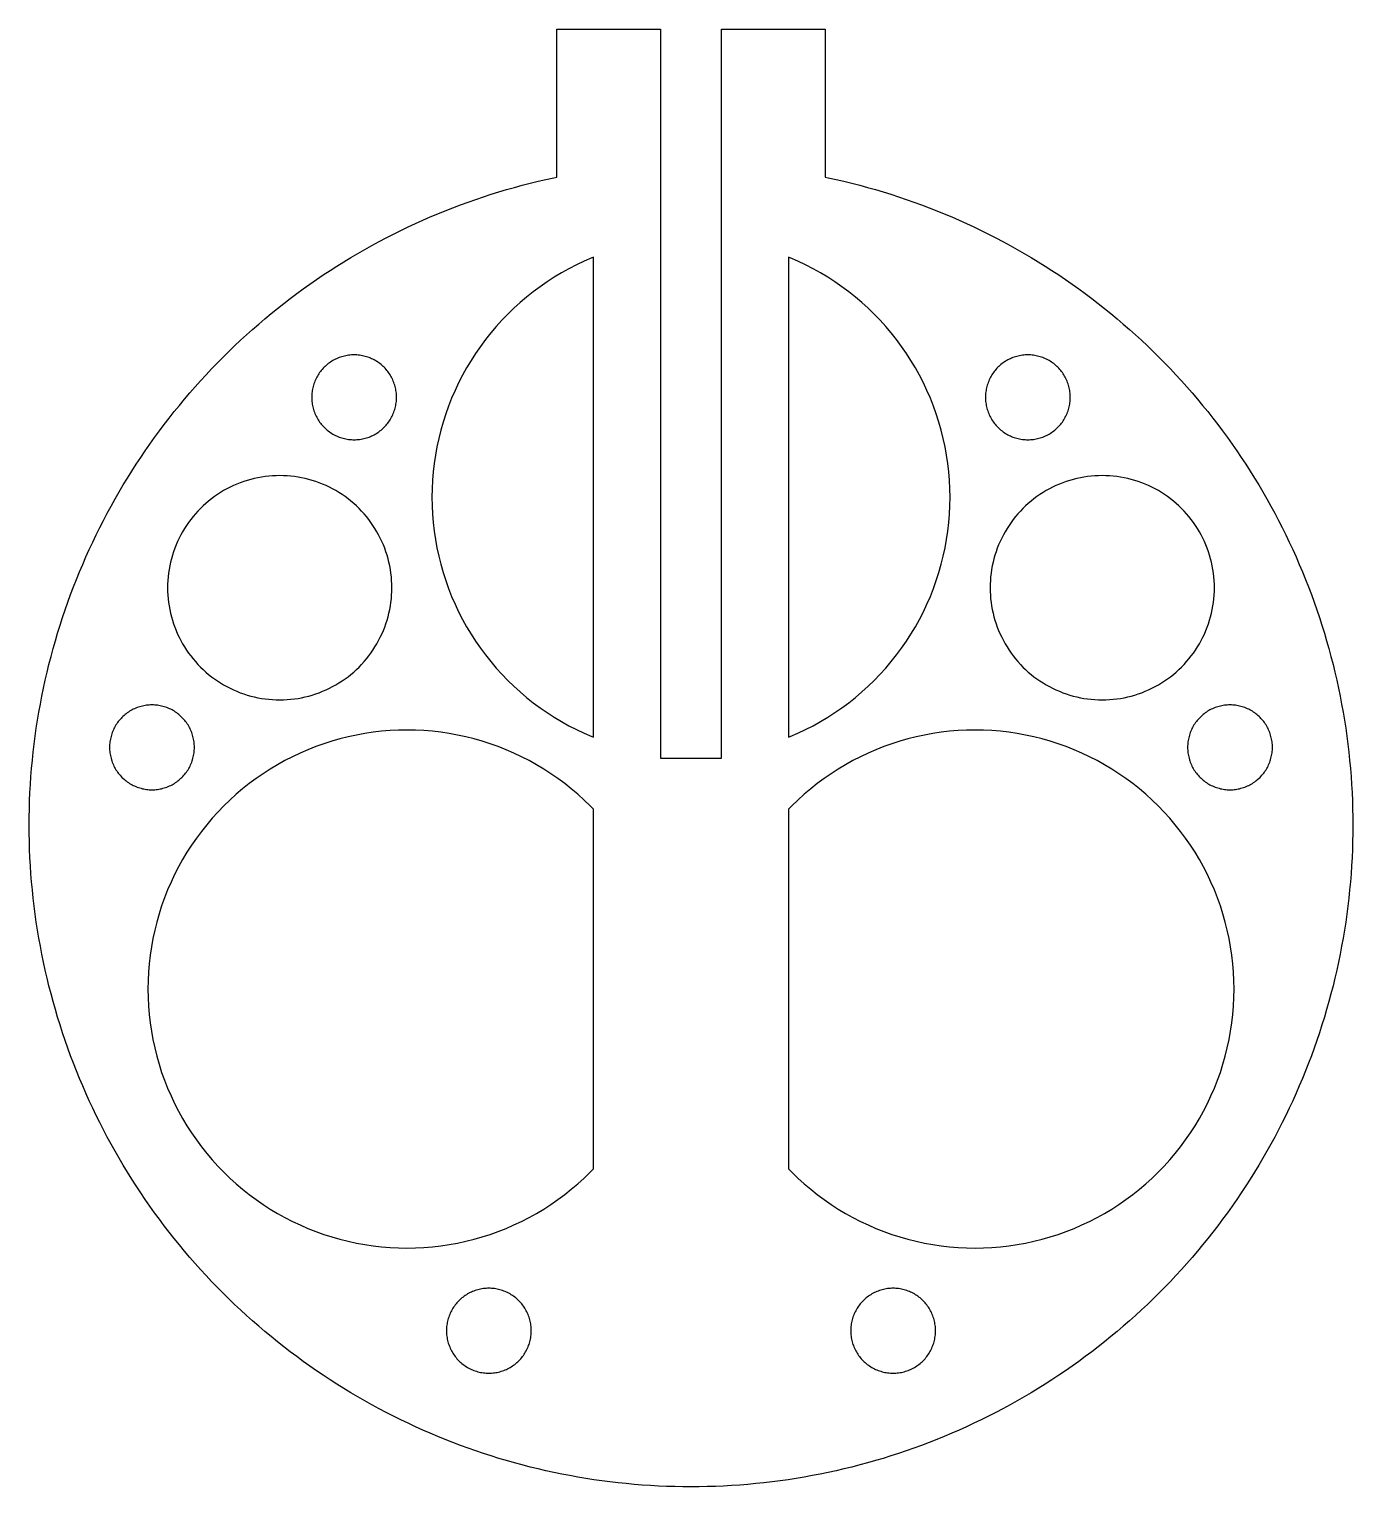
# Model space of a CAD drawing. Header units: millimetres. Extents: x -34 to 108, y -34 to 42.
# Drawn here: x -34.5 to 34.5, y -34.5 to 41.5 of the extents above; entities that cross this region are included whole.
import ezdxf

# ---------------------------------------------------------------- set-up
doc = ezdxf.new("R2010")
doc.units = ezdxf.units.MM
doc.layers.add('CUT', color=1, linetype='Continuous')

msp = doc.modelspace()

# ---------------------------------------------------------------- linework, layer by layer
at = {"layer": 'CUT'}
for points in [[(34.477, -1.27), (34.458, -1.693), (34.435, -2.116), (34.407, -2.538), (34.373, -2.96), (34.334, -3.382), (34.29, -3.803), (34.241, -4.223), (34.186, -4.643), (34.127, -5.062), (34.062, -5.481), (33.992, -5.898), (33.917, -6.315), (33.837, -6.731), (33.752, -7.145), (33.662, -7.559), (33.566, -7.972), (33.466, -8.383), (33.361, -8.793), (33.25, -9.202), (33.135, -9.609), (33.014, -10.015), (32.889, -10.419), (32.759, -10.822), (32.623, -11.223), (32.483, -11.623), (32.338, -12.02), (32.188, -12.416), (32.033, -12.81), (31.874, -13.203), (31.709, -13.593), (31.54, -13.981), (31.366, -14.367), (31.188, -14.751), (31.004, -15.132), (30.816, -15.512), (30.624, -15.889), (30.426, -16.263), (30.224, -16.635), (30.018, -17.005), (29.807, -17.372), (29.592, -17.737), (29.372, -18.098), (29.147, -18.457), (28.919, -18.814), (28.686, -19.167), (28.448, -19.518), (28.207, -19.865), (27.961, -20.21), (27.711, -20.552), (27.456, -20.89), (27.198, -21.225), (26.935, -21.558), (26.669, -21.887), (26.398, -22.212), (26.124, -22.534), (25.845, -22.853), (25.563, -23.169), (25.277, -23.481), (24.987, -23.789), (24.693, -24.094), (24.395, -24.395), (24.094, -24.693), (23.789, -24.987), (23.481, -25.277), (23.169, -25.563), (22.853, -25.845), (22.534, -26.124), (22.212, -26.398), (21.887, -26.669), (21.558, -26.935), (21.225, -27.198), (20.89, -27.456), (20.552, -27.711), (20.21, -27.961), (19.865, -28.207), (19.518, -28.448), (19.167, -28.686), (18.814, -28.919), (18.457, -29.147), (18.098, -29.372), (17.737, -29.592), (17.372, -29.807), (17.005, -30.018), (16.635, -30.224), (16.263, -30.426), (15.889, -30.624), (15.512, -30.816), (15.132, -31.004), (14.751, -31.188), (14.367, -31.366), (13.981, -31.54), (13.593, -31.709), (13.203, -31.874), (12.81, -32.033), (12.416, -32.188), (12.02, -32.338), (11.623, -32.483), (11.223, -32.623), (10.822, -32.759), (10.419, -32.889), (10.015, -33.014), (9.609, -33.135), (9.202, -33.25), (8.793, -33.361), (8.383, -33.466), (7.972, -33.566), (7.559, -33.662), (7.145, -33.752), (6.731, -33.837), (6.315, -33.917), (5.898, -33.992), (5.481, -34.062), (5.062, -34.127), (4.643, -34.186), (4.223, -34.241), (3.803, -34.29), (3.382, -34.334), (2.96, -34.373), (2.538, -34.407), (2.116, -34.435), (1.693, -34.458), (1.27, -34.477), (0.847, -34.49), (0.423, -34.497), (0, -34.5), (-0.423, -34.497), (-0.847, -34.49), (-1.27, -34.477), (-1.693, -34.458), (-2.116, -34.435), (-2.538, -34.407), (-2.96, -34.373), (-3.382, -34.334), (-3.803, -34.29), (-4.223, -34.241), (-4.643, -34.186), (-5.062, -34.127), (-5.481, -34.062), (-5.898, -33.992), (-6.315, -33.917), (-6.731, -33.837), (-7.145, -33.752), (-7.559, -33.662), (-7.972, -33.566), (-8.383, -33.466), (-8.793, -33.361), (-9.202, -33.25), (-9.609, -33.135), (-10.015, -33.014), (-10.419, -32.889), (-10.822, -32.759), (-11.223, -32.623), (-11.623, -32.483), (-12.02, -32.338), (-12.416, -32.188), (-12.81, -32.033), (-13.203, -31.874), (-13.593, -31.709), (-13.981, -31.54), (-14.367, -31.366), (-14.751, -31.188), (-15.132, -31.004), (-15.512, -30.816), (-15.889, -30.624), (-16.263, -30.426), (-16.635, -30.224), (-17.005, -30.018), (-17.372, -29.807), (-17.737, -29.592), (-18.098, -29.372), (-18.457, -29.147), (-18.814, -28.919), (-19.167, -28.686), (-19.518, -28.448), (-19.865, -28.207), (-20.21, -27.961), (-20.552, -27.711), (-20.89, -27.456), (-21.225, -27.198), (-21.558, -26.935), (-21.887, -26.669), (-22.212, -26.398), (-22.534, -26.124), (-22.853, -25.845), (-23.169, -25.563), (-23.481, -25.277), (-23.789, -24.987), (-24.094, -24.693), (-24.395, -24.395), (-24.693, -24.094), (-24.987, -23.789), (-25.277, -23.481), (-25.563, -23.169), (-25.845, -22.853), (-26.124, -22.534), (-26.398, -22.212), (-26.669, -21.887), (-26.935, -21.558), (-27.198, -21.225), (-27.456, -20.89), (-27.711, -20.552), (-27.961, -20.21), (-28.207, -19.865), (-28.448, -19.518), (-28.686, -19.167), (-28.919, -18.814), (-29.147, -18.457), (-29.372, -18.098), (-29.592, -17.737), (-29.807, -17.372), (-30.018, -17.005), (-30.224, -16.635), (-30.426, -16.263), (-30.624, -15.889), (-30.816, -15.512), (-31.004, -15.132), (-31.188, -14.751), (-31.366, -14.367), (-31.54, -13.981), (-31.709, -13.593), (-31.874, -13.203), (-32.033, -12.81), (-32.188, -12.416), (-32.338, -12.02), (-32.483, -11.623), (-32.623, -11.223), (-32.759, -10.822), (-32.889, -10.419), (-33.014, -10.015), (-33.135, -9.609), (-33.25, -9.202), (-33.361, -8.793), (-33.466, -8.383), (-33.566, -7.972), (-33.662, -7.559), (-33.752, -7.145), (-33.837, -6.731), (-33.917, -6.315), (-33.992, -5.898), (-34.062, -5.481), (-34.127, -5.062), (-34.186, -4.643), (-34.241, -4.223), (-34.29, -3.803), (-34.334, -3.382), (-34.373, -2.96), (-34.407, -2.538), (-34.435, -2.116), (-34.458, -1.693), (-34.477, -1.27), (-34.49, -0.847), (-34.497, -0.423), (-34.5, 0), (-34.497, 0.423), (-34.49, 0.847), (-34.477, 1.27), (-34.458, 1.693), (-34.435, 2.116), (-34.407, 2.538), (-34.373, 2.96), (-34.334, 3.382), (-34.29, 3.803), (-34.241, 4.223), (-34.186, 4.643), (-34.127, 5.062), (-34.062, 5.481), (-33.992, 5.898), (-33.917, 6.315), (-33.837, 6.731), (-33.752, 7.145), (-33.662, 7.559), (-33.566, 7.972), (-33.466, 8.383), (-33.361, 8.793), (-33.25, 9.202), (-33.135, 9.609), (-33.014, 10.015), (-32.889, 10.419), (-32.759, 10.822), (-32.623, 11.223), (-32.483, 11.623), (-32.338, 12.02), (-32.188, 12.416), (-32.033, 12.81), (-31.874, 13.203), (-31.709, 13.593), (-31.54, 13.981), (-31.366, 14.367), (-31.188, 14.751), (-31.004, 15.132), (-30.816, 15.512), (-30.624, 15.889), (-30.426, 16.263), (-30.224, 16.635), (-30.018, 17.005), (-29.807, 17.372), (-29.592, 17.737), (-29.372, 18.098), (-29.147, 18.457), (-28.919, 18.814), (-28.686, 19.167), (-28.448, 19.518), (-28.207, 19.865), (-27.961, 20.21), (-27.711, 20.552), (-27.456, 20.89), (-27.198, 21.225), (-26.935, 21.558), (-26.669, 21.887), (-26.398, 22.212), (-26.124, 22.534), (-25.845, 22.853), (-25.563, 23.169), (-25.277, 23.481), (-24.987, 23.789), (-24.693, 24.094), (-24.395, 24.395), (-24.094, 24.693), (-23.789, 24.987), (-23.481, 25.277), (-23.169, 25.563), (-22.853, 25.845), (-22.534, 26.124), (-22.212, 26.398), (-21.887, 26.669), (-21.558, 26.935), (-21.225, 27.198), (-20.89, 27.456), (-20.552, 27.711), (-20.21, 27.961), (-19.865, 28.207), (-19.518, 28.448), (-19.167, 28.686), (-18.814, 28.919), (-18.457, 29.147), (-18.098, 29.372), (-17.737, 29.592), (-17.372, 29.807), (-17.005, 30.018), (-16.635, 30.224), (-16.263, 30.426), (-15.889, 30.624), (-15.512, 30.816), (-15.132, 31.004), (-14.751, 31.188), (-14.367, 31.366), (-13.981, 31.54), (-13.593, 31.709), (-13.203, 31.874), (-12.81, 32.033), (-12.416, 32.188), (-12.02, 32.338), (-11.623, 32.483), (-11.223, 32.623), (-10.822, 32.759), (-10.419, 32.889), (-10.015, 33.014), (-9.609, 33.135), (-9.202, 33.25), (-8.793, 33.361), (-8.383, 33.466), (-7.972, 33.566), (-7.559, 33.662), (-7.145, 33.752), (-7, 33.782), (-7, 41.5), (-1.587, 41.5), (-1.587, 3.5), (1.587, 3.5), (1.587, 41.5), (7, 41.5), (7, 33.782), (7.145, 33.752), (7.559, 33.662), (7.972, 33.566), (8.383, 33.466), (8.793, 33.361), (9.202, 33.25), (9.609, 33.135), (10.015, 33.014), (10.419, 32.889), (10.822, 32.759), (11.223, 32.623), (11.623, 32.483), (12.02, 32.338), (12.416, 32.188), (12.81, 32.033), (13.203, 31.874), (13.593, 31.709), (13.981, 31.54), (14.367, 31.366), (14.751, 31.188), (15.132, 31.004), (15.512, 30.816), (15.889, 30.624), (16.263, 30.426), (16.635, 30.224), (17.005, 30.018), (17.372, 29.807), (17.737, 29.592), (18.098, 29.372), (18.457, 29.147), (18.814, 28.919), (19.167, 28.686), (19.518, 28.448), (19.865, 28.207), (20.21, 27.961), (20.552, 27.711), (20.89, 27.456), (21.225, 27.198), (21.558, 26.935), (21.887, 26.669), (22.212, 26.398), (22.534, 26.124), (22.853, 25.845), (23.169, 25.563), (23.481, 25.277), (23.789, 24.987), (24.094, 24.693), (24.395, 24.395), (24.693, 24.094), (24.987, 23.789), (25.277, 23.481), (25.563, 23.169), (25.845, 22.853), (26.124, 22.534), (26.398, 22.212), (26.669, 21.887), (26.935, 21.558), (27.198, 21.225), (27.456, 20.89), (27.711, 20.552), (27.961, 20.21), (28.207, 19.865), (28.448, 19.518), (28.686, 19.167), (28.919, 18.814), (29.147, 18.457), (29.372, 18.098), (29.592, 17.737), (29.807, 17.372), (30.018, 17.005), (30.224, 16.635), (30.426, 16.263), (30.624, 15.889), (30.816, 15.512), (31.004, 15.132), (31.188, 14.751), (31.366, 14.367), (31.54, 13.981), (31.709, 13.593), (31.874, 13.203), (32.033, 12.81), (32.188, 12.416), (32.338, 12.02), (32.483, 11.623), (32.623, 11.223), (32.759, 10.822), (32.889, 10.419), (33.014, 10.015), (33.135, 9.609), (33.25, 9.202), (33.361, 8.793), (33.466, 8.383), (33.566, 7.972), (33.662, 7.559), (33.752, 7.145), (33.837, 6.731), (33.917, 6.315), (33.992, 5.898), (34.062, 5.481), (34.127, 5.062), (34.186, 4.643), (34.241, 4.223), (34.29, 3.803), (34.334, 3.382), (34.373, 2.96), (34.407, 2.538), (34.435, 2.116), (34.458, 1.693), (34.477, 1.27), (34.49, 0.847), (34.497, 0.423), (34.5, 0), (34.497, -0.423), (34.49, -0.847), (34.477, -1.27)], [(-5.973, 4.983), (-5.573, 4.794), (-5.168, 4.618), (-5.088, 4.587), (-5.088, 29.604), (-5.168, 29.572), (-5.573, 29.396), (-5.973, 29.207), (-6.366, 29.005), (-6.752, 28.791), (-7.131, 28.563), (-7.503, 28.324), (-7.866, 28.072), (-8.221, 27.809), (-8.567, 27.534), (-8.904, 27.249), (-9.232, 26.952), (-9.549, 26.644), (-9.857, 26.327), (-10.153, 25.999), (-10.439, 25.662), (-10.714, 25.316), (-10.977, 24.961), (-11.229, 24.598), (-11.468, 24.227), (-11.695, 23.847), (-11.91, 23.461), (-12.112, 23.068), (-12.301, 22.669), (-12.477, 22.263), (-12.639, 21.852), (-12.788, 21.436), (-12.923, 21.015), (-13.045, 20.59), (-13.152, 20.162), (-13.245, 19.73), (-13.324, 19.295), (-13.389, 18.858), (-13.44, 18.419), (-13.476, 17.978), (-13.497, 17.537), (-13.505, 17.095), (-13.497, 16.653), (-13.476, 16.212), (-13.44, 15.771), (-13.389, 15.332), (-13.324, 14.895), (-13.245, 14.461), (-13.152, 14.029), (-13.045, 13.6), (-12.923, 13.175), (-12.788, 12.754), (-12.639, 12.338), (-12.477, 11.927), (-12.301, 11.522), (-12.112, 11.122), (-11.91, 10.729), (-11.695, 10.343), (-11.468, 9.964), (-11.229, 9.592), (-10.977, 9.229), (-10.714, 8.874), (-10.439, 8.528), (-10.153, 8.191), (-9.857, 7.863), (-9.549, 7.546), (-9.232, 7.239), (-8.904, 6.942), (-8.567, 6.656), (-8.221, 6.381), (-7.866, 6.118), (-7.503, 5.866), (-7.131, 5.627), (-6.752, 5.4), (-6.366, 5.185), (-5.973, 4.983)], [(13.389, 15.332), (13.44, 15.771), (13.476, 16.212), (13.497, 16.653), (13.505, 17.095), (13.497, 17.537), (13.476, 17.978), (13.44, 18.419), (13.389, 18.858), (13.324, 19.295), (13.245, 19.73), (13.152, 20.162), (13.045, 20.59), (12.923, 21.015), (12.788, 21.436), (12.639, 21.852), (12.477, 22.263), (12.301, 22.669), (12.112, 23.068), (11.91, 23.461), (11.695, 23.847), (11.468, 24.227), (11.229, 24.598), (10.977, 24.961), (10.714, 25.316), (10.439, 25.662), (10.153, 25.999), (9.857, 26.327), (9.549, 26.644), (9.232, 26.952), (8.904, 27.249), (8.567, 27.534), (8.221, 27.809), (7.866, 28.072), (7.503, 28.324), (7.131, 28.563), (6.752, 28.791), (6.366, 29.005), (5.973, 29.207), (5.573, 29.396), (5.168, 29.572), (5.088, 29.604), (5.088, 4.587), (5.168, 4.618), (5.573, 4.794), (5.973, 4.983), (6.366, 5.185), (6.752, 5.4), (7.131, 5.627), (7.503, 5.866), (7.866, 6.118), (8.221, 6.381), (8.567, 6.656), (8.904, 6.942), (9.232, 7.239), (9.549, 7.546), (9.857, 7.863), (10.153, 8.191), (10.439, 8.528), (10.714, 8.874), (10.977, 9.229), (11.229, 9.592), (11.468, 9.964), (11.695, 10.343), (11.91, 10.729), (12.112, 11.122), (12.301, 11.522), (12.477, 11.927), (12.639, 12.338), (12.788, 12.754), (12.923, 13.175), (13.045, 13.6), (13.152, 14.029), (13.245, 14.461), (13.324, 14.895), (13.389, 15.332)], [(-15.367, 22.016), (-15.359, 22.088), (-15.353, 22.16), (-15.35, 22.232), (-15.349, 22.305), (-15.35, 22.377), (-15.353, 22.449), (-15.359, 22.522), (-15.367, 22.593), (-15.378, 22.665), (-15.391, 22.736), (-15.406, 22.807), (-15.424, 22.877), (-15.444, 22.947), (-15.466, 23.016), (-15.49, 23.084), (-15.517, 23.151), (-15.546, 23.218), (-15.577, 23.283), (-15.61, 23.347), (-15.645, 23.411), (-15.682, 23.473), (-15.721, 23.534), (-15.763, 23.593), (-15.806, 23.651), (-15.851, 23.708), (-15.897, 23.763), (-15.946, 23.817), (-15.996, 23.869), (-16.048, 23.919), (-16.102, 23.968), (-16.157, 24.015), (-16.214, 24.06), (-16.272, 24.103), (-16.332, 24.144), (-16.392, 24.183), (-16.455, 24.22), (-16.518, 24.256), (-16.582, 24.289), (-16.648, 24.32), (-16.714, 24.348), (-16.781, 24.375), (-16.849, 24.399), (-16.918, 24.421), (-16.988, 24.441), (-17.058, 24.459), (-17.129, 24.474), (-17.2, 24.487), (-17.272, 24.498), (-17.344, 24.506), (-17.416, 24.512), (-17.488, 24.516), (-17.56, 24.517), (-17.633, 24.516), (-17.705, 24.512), (-17.777, 24.506), (-17.849, 24.498), (-17.921, 24.487), (-17.992, 24.474), (-18.063, 24.459), (-18.133, 24.441), (-18.203, 24.421), (-18.271, 24.399), (-18.34, 24.375), (-18.407, 24.348), (-18.473, 24.32), (-18.539, 24.289), (-18.603, 24.256), (-18.666, 24.22), (-18.729, 24.183), (-18.789, 24.144), (-18.849, 24.103), (-18.907, 24.06), (-18.964, 24.015), (-19.019, 23.968), (-19.073, 23.919), (-19.125, 23.869), (-19.175, 23.817), (-19.223, 23.763), (-19.27, 23.708), (-19.315, 23.651), (-19.358, 23.593), (-19.4, 23.534), (-19.439, 23.473), (-19.476, 23.411), (-19.511, 23.347), (-19.544, 23.283), (-19.575, 23.218), (-19.604, 23.151), (-19.631, 23.084), (-19.655, 23.016), (-19.677, 22.947), (-19.697, 22.877), (-19.715, 22.807), (-19.73, 22.736), (-19.743, 22.665), (-19.753, 22.593), (-19.762, 22.522), (-19.768, 22.449), (-19.771, 22.377), (-19.772, 22.305), (-19.771, 22.232), (-19.768, 22.16), (-19.762, 22.088), (-19.753, 22.016), (-19.743, 21.944), (-19.73, 21.873), (-19.715, 21.803), (-19.697, 21.732), (-19.677, 21.663), (-19.655, 21.594), (-19.631, 21.526), (-19.604, 21.458), (-19.575, 21.392), (-19.544, 21.326), (-19.511, 21.262), (-19.476, 21.199), (-19.439, 21.137), (-19.4, 21.076), (-19.358, 21.016), (-19.315, 20.958), (-19.27, 20.902), (-19.223, 20.846), (-19.175, 20.793), (-19.125, 20.741), (-19.073, 20.69), (-19.019, 20.642), (-18.964, 20.595), (-18.907, 20.55), (-18.849, 20.507), (-18.789, 20.466), (-18.729, 20.426), (-18.666, 20.389), (-18.603, 20.354), (-18.539, 20.321), (-18.473, 20.29), (-18.407, 20.261), (-18.34, 20.235), (-18.271, 20.21), (-18.203, 20.188), (-18.133, 20.168), (-18.063, 20.151), (-17.992, 20.135), (-17.921, 20.122), (-17.849, 20.112), (-17.777, 20.104), (-17.705, 20.098), (-17.633, 20.094), (-17.56, 20.093), (-17.488, 20.094), (-17.416, 20.098), (-17.344, 20.104), (-17.272, 20.112), (-17.2, 20.122), (-17.129, 20.135), (-17.058, 20.151), (-16.988, 20.168), (-16.918, 20.188), (-16.849, 20.21), (-16.781, 20.235), (-16.714, 20.261), (-16.648, 20.29), (-16.582, 20.321), (-16.518, 20.354), (-16.455, 20.389), (-16.392, 20.426), (-16.332, 20.466), (-16.272, 20.507), (-16.214, 20.55), (-16.157, 20.595), (-16.102, 20.642), (-16.048, 20.69), (-15.996, 20.741), (-15.946, 20.793), (-15.897, 20.846), (-15.851, 20.902), (-15.806, 20.958), (-15.763, 21.016), (-15.721, 21.076), (-15.682, 21.137), (-15.645, 21.199), (-15.61, 21.262), (-15.577, 21.326), (-15.546, 21.392), (-15.517, 21.458), (-15.49, 21.526), (-15.466, 21.594), (-15.444, 21.663), (-15.424, 21.732), (-15.406, 21.803), (-15.391, 21.873), (-15.378, 21.944), (-15.367, 22.016)], [(19.753, 22.016), (19.762, 22.088), (19.768, 22.16), (19.771, 22.232), (19.772, 22.305), (19.771, 22.377), (19.768, 22.449), (19.762, 22.522), (19.753, 22.593), (19.743, 22.665), (19.73, 22.736), (19.715, 22.807), (19.697, 22.877), (19.677, 22.947), (19.655, 23.016), (19.631, 23.084), (19.604, 23.151), (19.575, 23.218), (19.544, 23.283), (19.511, 23.347), (19.476, 23.411), (19.439, 23.473), (19.4, 23.534), (19.358, 23.593), (19.315, 23.651), (19.27, 23.708), (19.223, 23.763), (19.175, 23.817), (19.125, 23.869), (19.073, 23.919), (19.019, 23.968), (18.964, 24.015), (18.907, 24.06), (18.849, 24.103), (18.789, 24.144), (18.729, 24.183), (18.666, 24.22), (18.603, 24.256), (18.539, 24.289), (18.473, 24.32), (18.407, 24.348), (18.34, 24.375), (18.271, 24.399), (18.203, 24.421), (18.133, 24.441), (18.063, 24.459), (17.992, 24.474), (17.921, 24.487), (17.849, 24.498), (17.777, 24.506), (17.705, 24.512), (17.633, 24.516), (17.56, 24.517), (17.488, 24.516), (17.416, 24.512), (17.344, 24.506), (17.272, 24.498), (17.2, 24.487), (17.129, 24.474), (17.058, 24.459), (16.988, 24.441), (16.918, 24.421), (16.849, 24.399), (16.781, 24.375), (16.714, 24.348), (16.648, 24.32), (16.582, 24.289), (16.518, 24.256), (16.455, 24.22), (16.392, 24.183), (16.332, 24.144), (16.272, 24.103), (16.214, 24.06), (16.157, 24.015), (16.102, 23.968), (16.048, 23.919), (15.996, 23.869), (15.946, 23.817), (15.897, 23.763), (15.851, 23.708), (15.806, 23.651), (15.763, 23.593), (15.721, 23.534), (15.682, 23.473), (15.645, 23.411), (15.61, 23.347), (15.577, 23.283), (15.546, 23.218), (15.517, 23.151), (15.49, 23.084), (15.466, 23.016), (15.444, 22.947), (15.424, 22.877), (15.406, 22.807), (15.391, 22.736), (15.378, 22.665), (15.367, 22.593), (15.359, 22.522), (15.353, 22.449), (15.35, 22.377), (15.349, 22.305), (15.35, 22.232), (15.353, 22.16), (15.359, 22.088), (15.367, 22.016), (15.378, 21.944), (15.391, 21.873), (15.406, 21.803), (15.424, 21.732), (15.444, 21.663), (15.466, 21.594), (15.49, 21.526), (15.517, 21.458), (15.546, 21.392), (15.577, 21.326), (15.61, 21.262), (15.645, 21.199), (15.682, 21.137), (15.721, 21.076), (15.763, 21.016), (15.806, 20.958), (15.851, 20.902), (15.897, 20.846), (15.946, 20.793), (15.996, 20.741), (16.048, 20.69), (16.102, 20.642), (16.157, 20.595), (16.214, 20.55), (16.272, 20.507), (16.332, 20.466), (16.392, 20.426), (16.455, 20.389), (16.518, 20.354), (16.582, 20.321), (16.648, 20.29), (16.714, 20.261), (16.781, 20.235), (16.849, 20.21), (16.918, 20.188), (16.988, 20.168), (17.058, 20.151), (17.129, 20.135), (17.2, 20.122), (17.272, 20.112), (17.344, 20.104), (17.416, 20.098), (17.488, 20.094), (17.56, 20.093), (17.633, 20.094), (17.705, 20.098), (17.777, 20.104), (17.849, 20.112), (17.921, 20.122), (17.992, 20.135), (18.063, 20.151), (18.133, 20.168), (18.203, 20.188), (18.271, 20.21), (18.34, 20.235), (18.407, 20.261), (18.473, 20.29), (18.539, 20.321), (18.603, 20.354), (18.666, 20.389), (18.729, 20.426), (18.789, 20.466), (18.849, 20.507), (18.907, 20.55), (18.964, 20.595), (19.019, 20.642), (19.073, 20.69), (19.125, 20.741), (19.175, 20.793), (19.223, 20.846), (19.27, 20.902), (19.315, 20.958), (19.358, 21.016), (19.4, 21.076), (19.439, 21.137), (19.476, 21.199), (19.511, 21.262), (19.544, 21.326), (19.575, 21.392), (19.604, 21.458), (19.631, 21.526), (19.655, 21.594), (19.677, 21.663), (19.697, 21.732), (19.715, 21.803), (19.73, 21.873), (19.743, 21.944), (19.753, 22.016)], [(-15.62, 11.804), (-15.604, 11.995), (-15.595, 12.186), (-15.592, 12.377), (-15.595, 12.568), (-15.604, 12.759), (-15.62, 12.95), (-15.642, 13.14), (-15.67, 13.329), (-15.704, 13.517), (-15.745, 13.704), (-15.791, 13.89), (-15.844, 14.074), (-15.902, 14.256), (-15.967, 14.436), (-16.037, 14.614), (-16.113, 14.79), (-16.195, 14.963), (-16.282, 15.133), (-16.375, 15.3), (-16.473, 15.464), (-16.577, 15.625), (-16.686, 15.782), (-16.8, 15.936), (-16.919, 16.086), (-17.043, 16.231), (-17.171, 16.373), (-17.304, 16.511), (-17.442, 16.644), (-17.583, 16.772), (-17.729, 16.896), (-17.879, 17.015), (-18.033, 17.129), (-18.19, 17.238), (-18.351, 17.341), (-18.515, 17.44), (-18.682, 17.533), (-18.852, 17.62), (-19.025, 17.702), (-19.201, 17.778), (-19.379, 17.848), (-19.559, 17.913), (-19.741, 17.971), (-19.925, 18.024), (-20.11, 18.07), (-20.297, 18.11), (-20.485, 18.145), (-20.675, 18.173), (-20.865, 18.195), (-21.055, 18.21), (-21.246, 18.22), (-21.438, 18.223), (-21.629, 18.22), (-21.82, 18.21), (-22.011, 18.195), (-22.201, 18.173), (-22.39, 18.145), (-22.578, 18.11), (-22.765, 18.07), (-22.951, 18.024), (-23.135, 17.971), (-23.317, 17.913), (-23.497, 17.848), (-23.675, 17.778), (-23.85, 17.702), (-24.023, 17.62), (-24.193, 17.533), (-24.361, 17.44), (-24.525, 17.341), (-24.685, 17.238), (-24.843, 17.129), (-24.996, 17.015), (-25.146, 16.896), (-25.292, 16.772), (-25.434, 16.644), (-25.571, 16.511), (-25.704, 16.373), (-25.833, 16.231), (-25.956, 16.086), (-26.075, 15.936), (-26.189, 15.782), (-26.298, 15.625), (-26.402, 15.464), (-26.5, 15.3), (-26.593, 15.133), (-26.681, 14.963), (-26.762, 14.79), (-26.838, 14.614), (-26.909, 14.436), (-26.973, 14.256), (-27.032, 14.074), (-27.084, 13.89), (-27.131, 13.704), (-27.171, 13.517), (-27.205, 13.329), (-27.233, 13.14), (-27.255, 12.95), (-27.271, 12.759), (-27.28, 12.568), (-27.283, 12.377), (-27.28, 12.186), (-27.271, 11.995), (-27.255, 11.804), (-27.233, 11.614), (-27.205, 11.425), (-27.171, 11.237), (-27.131, 11.05), (-27.084, 10.864), (-27.032, 10.68), (-26.973, 10.498), (-26.909, 10.318), (-26.838, 10.14), (-26.762, 9.964), (-26.681, 9.792), (-26.593, 9.621), (-26.5, 9.454), (-26.402, 9.29), (-26.298, 9.129), (-26.189, 8.972), (-26.075, 8.818), (-25.956, 8.669), (-25.833, 8.523), (-25.704, 8.381), (-25.571, 8.244), (-25.434, 8.11), (-25.292, 7.982), (-25.146, 7.858), (-24.996, 7.739), (-24.843, 7.625), (-24.685, 7.517), (-24.525, 7.413), (-24.361, 7.315), (-24.193, 7.222), (-24.023, 7.134), (-23.85, 7.052), (-23.675, 6.976), (-23.497, 6.906), (-23.317, 6.842), (-23.135, 6.783), (-22.951, 6.731), (-22.765, 6.684), (-22.578, 6.644), (-22.39, 6.609), (-22.201, 6.581), (-22.011, 6.559), (-21.82, 6.544), (-21.629, 6.534), (-21.438, 6.531), (-21.246, 6.534), (-21.055, 6.544), (-20.865, 6.559), (-20.675, 6.581), (-20.485, 6.609), (-20.297, 6.644), (-20.11, 6.684), (-19.925, 6.731), (-19.741, 6.783), (-19.559, 6.842), (-19.379, 6.906), (-19.201, 6.976), (-19.025, 7.052), (-18.852, 7.134), (-18.682, 7.222), (-18.515, 7.315), (-18.351, 7.413), (-18.19, 7.517), (-18.033, 7.625), (-17.879, 7.739), (-17.729, 7.858), (-17.583, 7.982), (-17.442, 8.11), (-17.304, 8.244), (-17.171, 8.381), (-17.043, 8.523), (-16.919, 8.669), (-16.8, 8.818), (-16.686, 8.972), (-16.577, 9.129), (-16.473, 9.29), (-16.375, 9.454), (-16.282, 9.621), (-16.195, 9.792), (-16.113, 9.964), (-16.037, 10.14), (-15.967, 10.318), (-15.902, 10.498), (-15.844, 10.68), (-15.791, 10.864), (-15.745, 11.05), (-15.704, 11.237), (-15.67, 11.425), (-15.642, 11.614), (-15.62, 11.804)], [(27.255, 11.804), (27.271, 11.995), (27.28, 12.186), (27.283, 12.377), (27.28, 12.568), (27.271, 12.759), (27.255, 12.95), (27.233, 13.14), (27.205, 13.329), (27.171, 13.517), (27.131, 13.704), (27.084, 13.89), (27.032, 14.074), (26.973, 14.256), (26.909, 14.436), (26.838, 14.614), (26.762, 14.79), (26.681, 14.963), (26.593, 15.133), (26.5, 15.3), (26.402, 15.464), (26.298, 15.625), (26.189, 15.782), (26.075, 15.936), (25.956, 16.086), (25.833, 16.231), (25.704, 16.373), (25.571, 16.511), (25.434, 16.644), (25.292, 16.772), (25.146, 16.896), (24.996, 17.015), (24.843, 17.129), (24.685, 17.238), (24.525, 17.341), (24.361, 17.44), (24.193, 17.533), (24.023, 17.62), (23.85, 17.702), (23.675, 17.778), (23.497, 17.848), (23.317, 17.913), (23.135, 17.971), (22.951, 18.024), (22.765, 18.07), (22.578, 18.11), (22.39, 18.145), (22.201, 18.173), (22.011, 18.195), (21.82, 18.21), (21.629, 18.22), (21.438, 18.223), (21.246, 18.22), (21.055, 18.21), (20.865, 18.195), (20.675, 18.173), (20.485, 18.145), (20.297, 18.11), (20.11, 18.07), (19.925, 18.024), (19.741, 17.971), (19.559, 17.913), (19.379, 17.848), (19.201, 17.778), (19.025, 17.702), (18.852, 17.62), (18.682, 17.533), (18.515, 17.44), (18.351, 17.341), (18.19, 17.238), (18.033, 17.129), (17.879, 17.015), (17.729, 16.896), (17.583, 16.772), (17.442, 16.644), (17.304, 16.511), (17.171, 16.373), (17.043, 16.231), (16.919, 16.086), (16.8, 15.936), (16.686, 15.782), (16.577, 15.625), (16.473, 15.464), (16.375, 15.3), (16.282, 15.133), (16.195, 14.963), (16.113, 14.79), (16.037, 14.614), (15.967, 14.436), (15.902, 14.256), (15.844, 14.074), (15.791, 13.89), (15.745, 13.704), (15.704, 13.517), (15.67, 13.329), (15.642, 13.14), (15.62, 12.95), (15.604, 12.759), (15.595, 12.568), (15.592, 12.377), (15.595, 12.186), (15.604, 11.995), (15.62, 11.804), (15.642, 11.614), (15.67, 11.425), (15.704, 11.237), (15.745, 11.05), (15.791, 10.864), (15.844, 10.68), (15.902, 10.498), (15.967, 10.318), (16.037, 10.14), (16.113, 9.964), (16.195, 9.792), (16.282, 9.621), (16.375, 9.454), (16.473, 9.29), (16.577, 9.129), (16.686, 8.972), (16.8, 8.818), (16.919, 8.669), (17.043, 8.523), (17.171, 8.381), (17.304, 8.244), (17.442, 8.11), (17.583, 7.982), (17.729, 7.858), (17.879, 7.739), (18.033, 7.625), (18.19, 7.517), (18.351, 7.413), (18.515, 7.315), (18.682, 7.222), (18.852, 7.134), (19.025, 7.052), (19.201, 6.976), (19.379, 6.906), (19.559, 6.842), (19.741, 6.783), (19.925, 6.731), (20.11, 6.684), (20.297, 6.644), (20.485, 6.609), (20.675, 6.581), (20.865, 6.559), (21.055, 6.544), (21.246, 6.534), (21.438, 6.531), (21.629, 6.534), (21.82, 6.544), (22.011, 6.559), (22.201, 6.581), (22.39, 6.609), (22.578, 6.644), (22.765, 6.684), (22.951, 6.731), (23.135, 6.783), (23.317, 6.842), (23.497, 6.906), (23.675, 6.976), (23.85, 7.052), (24.023, 7.134), (24.193, 7.222), (24.361, 7.315), (24.525, 7.413), (24.685, 7.517), (24.843, 7.625), (24.996, 7.739), (25.146, 7.858), (25.292, 7.982), (25.434, 8.11), (25.571, 8.244), (25.704, 8.381), (25.833, 8.523), (25.956, 8.669), (26.075, 8.818), (26.189, 8.972), (26.298, 9.129), (26.402, 9.29), (26.5, 9.454), (26.593, 9.621), (26.681, 9.792), (26.762, 9.964), (26.838, 10.14), (26.909, 10.318), (26.973, 10.498), (27.032, 10.68), (27.084, 10.864), (27.131, 11.05), (27.171, 11.237), (27.205, 11.425), (27.233, 11.614), (27.255, 11.804)], [(-25.904, 3.767), (-25.895, 3.839), (-25.89, 3.911), (-25.886, 3.983), (-25.885, 4.055), (-25.886, 4.128), (-25.89, 4.2), (-25.895, 4.272), (-25.904, 4.344), (-25.914, 4.416), (-25.927, 4.487), (-25.943, 4.558), (-25.96, 4.628), (-25.98, 4.698), (-26.002, 4.766), (-26.027, 4.835), (-26.053, 4.902), (-26.082, 4.968), (-26.113, 5.034), (-26.146, 5.098), (-26.181, 5.161), (-26.218, 5.223), (-26.258, 5.284), (-26.299, 5.344), (-26.342, 5.402), (-26.387, 5.459), (-26.434, 5.514), (-26.482, 5.567), (-26.533, 5.619), (-26.585, 5.67), (-26.638, 5.718), (-26.694, 5.765), (-26.75, 5.81), (-26.808, 5.853), (-26.868, 5.895), (-26.929, 5.934), (-26.991, 5.971), (-27.054, 6.006), (-27.118, 6.039), (-27.184, 6.07), (-27.25, 6.099), (-27.318, 6.126), (-27.386, 6.15), (-27.455, 6.172), (-27.524, 6.192), (-27.594, 6.21), (-27.665, 6.225), (-27.736, 6.238), (-27.808, 6.248), (-27.88, 6.257), (-27.952, 6.263), (-28.024, 6.266), (-28.097, 6.267), (-28.169, 6.266), (-28.241, 6.263), (-28.314, 6.257), (-28.385, 6.248), (-28.457, 6.238), (-28.528, 6.225), (-28.599, 6.21), (-28.669, 6.192), (-28.739, 6.172), (-28.808, 6.15), (-28.876, 6.126), (-28.943, 6.099), (-29.01, 6.07), (-29.075, 6.039), (-29.139, 6.006), (-29.203, 5.971), (-29.265, 5.934), (-29.326, 5.895), (-29.385, 5.853), (-29.443, 5.81), (-29.5, 5.765), (-29.555, 5.718), (-29.609, 5.67), (-29.661, 5.619), (-29.711, 5.567), (-29.76, 5.514), (-29.807, 5.459), (-29.852, 5.402), (-29.895, 5.344), (-29.936, 5.284), (-29.975, 5.223), (-30.012, 5.161), (-30.047, 5.098), (-30.081, 5.034), (-30.111, 4.968), (-30.14, 4.902), (-30.167, 4.835), (-30.191, 4.766), (-30.213, 4.698), (-30.233, 4.628), (-30.251, 4.558), (-30.266, 4.487), (-30.279, 4.416), (-30.29, 4.344), (-30.298, 4.272), (-30.304, 4.2), (-30.307, 4.128), (-30.309, 4.055), (-30.307, 3.983), (-30.304, 3.911), (-30.298, 3.839), (-30.29, 3.767), (-30.279, 3.695), (-30.266, 3.624), (-30.251, 3.553), (-30.233, 3.483), (-30.213, 3.413), (-30.191, 3.344), (-30.167, 3.276), (-30.14, 3.209), (-30.111, 3.143), (-30.081, 3.077), (-30.047, 3.013), (-30.012, 2.949), (-29.975, 2.887), (-29.936, 2.827), (-29.895, 2.767), (-29.852, 2.709), (-29.807, 2.652), (-29.76, 2.597), (-29.711, 2.543), (-29.661, 2.491), (-29.609, 2.441), (-29.555, 2.392), (-29.5, 2.346), (-29.443, 2.301), (-29.385, 2.257), (-29.326, 2.216), (-29.265, 2.177), (-29.203, 2.14), (-29.139, 2.105), (-29.075, 2.072), (-29.01, 2.041), (-28.943, 2.012), (-28.876, 1.985), (-28.808, 1.961), (-28.739, 1.939), (-28.669, 1.919), (-28.599, 1.901), (-28.528, 1.886), (-28.457, 1.873), (-28.385, 1.862), (-28.314, 1.854), (-28.241, 1.848), (-28.169, 1.845), (-28.097, 1.843), (-28.024, 1.845), (-27.952, 1.848), (-27.88, 1.854), (-27.808, 1.862), (-27.736, 1.873), (-27.665, 1.886), (-27.594, 1.901), (-27.524, 1.919), (-27.455, 1.939), (-27.386, 1.961), (-27.318, 1.985), (-27.25, 2.012), (-27.184, 2.041), (-27.118, 2.072), (-27.054, 2.105), (-26.991, 2.14), (-26.929, 2.177), (-26.868, 2.216), (-26.808, 2.257), (-26.75, 2.301), (-26.694, 2.346), (-26.638, 2.392), (-26.585, 2.441), (-26.533, 2.491), (-26.482, 2.543), (-26.434, 2.597), (-26.387, 2.652), (-26.342, 2.709), (-26.299, 2.767), (-26.258, 2.827), (-26.218, 2.887), (-26.181, 2.949), (-26.146, 3.013), (-26.113, 3.077), (-26.082, 3.143), (-26.053, 3.209), (-26.027, 3.276), (-26.002, 3.344), (-25.98, 3.413), (-25.96, 3.483), (-25.943, 3.553), (-25.927, 3.624), (-25.914, 3.695), (-25.904, 3.767)], [(30.29, 3.767), (30.298, 3.839), (30.304, 3.911), (30.307, 3.983), (30.309, 4.055), (30.307, 4.128), (30.304, 4.2), (30.298, 4.272), (30.29, 4.344), (30.279, 4.416), (30.266, 4.487), (30.251, 4.558), (30.233, 4.628), (30.213, 4.698), (30.191, 4.766), (30.167, 4.835), (30.14, 4.902), (30.111, 4.968), (30.081, 5.034), (30.047, 5.098), (30.012, 5.161), (29.975, 5.223), (29.936, 5.284), (29.895, 5.344), (29.852, 5.402), (29.807, 5.459), (29.76, 5.514), (29.711, 5.567), (29.661, 5.619), (29.609, 5.67), (29.555, 5.718), (29.5, 5.765), (29.443, 5.81), (29.385, 5.853), (29.326, 5.895), (29.265, 5.934), (29.203, 5.971), (29.139, 6.006), (29.075, 6.039), (29.01, 6.07), (28.943, 6.099), (28.876, 6.126), (28.808, 6.15), (28.739, 6.172), (28.669, 6.192), (28.599, 6.21), (28.528, 6.225), (28.457, 6.238), (28.385, 6.248), (28.314, 6.257), (28.241, 6.263), (28.169, 6.266), (28.097, 6.267), (28.024, 6.266), (27.952, 6.263), (27.88, 6.257), (27.808, 6.248), (27.736, 6.238), (27.665, 6.225), (27.594, 6.21), (27.524, 6.192), (27.455, 6.172), (27.386, 6.15), (27.318, 6.126), (27.25, 6.099), (27.184, 6.07), (27.118, 6.039), (27.054, 6.006), (26.991, 5.971), (26.929, 5.934), (26.868, 5.895), (26.808, 5.853), (26.75, 5.81), (26.694, 5.765), (26.638, 5.718), (26.585, 5.67), (26.533, 5.619), (26.482, 5.567), (26.434, 5.514), (26.387, 5.459), (26.342, 5.402), (26.299, 5.344), (26.258, 5.284), (26.218, 5.223), (26.181, 5.161), (26.146, 5.098), (26.113, 5.034), (26.082, 4.968), (26.053, 4.902), (26.027, 4.835), (26.002, 4.766), (25.98, 4.698), (25.96, 4.628), (25.943, 4.558), (25.927, 4.487), (25.914, 4.416), (25.904, 4.344), (25.895, 4.272), (25.89, 4.2), (25.886, 4.128), (25.885, 4.055), (25.886, 3.983), (25.89, 3.911), (25.895, 3.839), (25.904, 3.767), (25.914, 3.695), (25.927, 3.624), (25.943, 3.553), (25.96, 3.483), (25.98, 3.413), (26.002, 3.344), (26.027, 3.276), (26.053, 3.209), (26.082, 3.143), (26.113, 3.077), (26.146, 3.013), (26.181, 2.949), (26.218, 2.887), (26.258, 2.827), (26.299, 2.767), (26.342, 2.709), (26.387, 2.652), (26.434, 2.597), (26.482, 2.543), (26.533, 2.491), (26.585, 2.441), (26.638, 2.392), (26.694, 2.346), (26.75, 2.301), (26.808, 2.257), (26.868, 2.216), (26.929, 2.177), (26.991, 2.14), (27.054, 2.105), (27.118, 2.072), (27.184, 2.041), (27.25, 2.012), (27.318, 1.985), (27.386, 1.961), (27.455, 1.939), (27.524, 1.919), (27.594, 1.901), (27.665, 1.886), (27.736, 1.873), (27.808, 1.862), (27.88, 1.854), (27.952, 1.848), (28.024, 1.845), (28.097, 1.843), (28.169, 1.845), (28.241, 1.848), (28.314, 1.854), (28.385, 1.862), (28.457, 1.873), (28.528, 1.886), (28.599, 1.901), (28.669, 1.919), (28.739, 1.939), (28.808, 1.961), (28.876, 1.985), (28.943, 2.012), (29.01, 2.041), (29.075, 2.072), (29.139, 2.105), (29.203, 2.14), (29.265, 2.177), (29.326, 2.216), (29.385, 2.257), (29.443, 2.301), (29.5, 2.346), (29.555, 2.392), (29.609, 2.441), (29.661, 2.491), (29.711, 2.543), (29.76, 2.597), (29.807, 2.652), (29.852, 2.709), (29.895, 2.767), (29.936, 2.827), (29.975, 2.887), (30.012, 2.949), (30.047, 3.013), (30.081, 3.077), (30.111, 3.143), (30.14, 3.209), (30.167, 3.276), (30.191, 3.344), (30.213, 3.413), (30.233, 3.483), (30.251, 3.553), (30.266, 3.624), (30.279, 3.695), (30.29, 3.767)], [(-5.901, -18.701), (-5.573, -18.404), (-5.256, -18.097), (-5.088, -17.923), (-5.088, 0.828), (-5.256, 1.002), (-5.573, 1.309), (-5.901, 1.606), (-6.238, 1.892), (-6.584, 2.166), (-6.939, 2.43), (-7.302, 2.681), (-7.673, 2.921), (-8.053, 3.148), (-8.439, 3.362), (-8.832, 3.564), (-9.231, 3.753), (-9.637, 3.929), (-10.048, 4.092), (-10.464, 4.24), (-10.885, 4.376), (-11.31, 4.497), (-11.738, 4.604), (-12.17, 4.698), (-12.605, 4.777), (-13.042, 4.842), (-13.481, 4.892), (-13.922, 4.928), (-14.363, 4.95), (-14.805, 4.957), (-15.247, 4.95), (-15.688, 4.928), (-16.129, 4.892), (-16.568, 4.842), (-17.005, 4.777), (-17.439, 4.698), (-17.871, 4.604), (-18.3, 4.497), (-18.725, 4.376), (-19.146, 4.24), (-19.562, 4.092), (-19.973, 3.929), (-20.378, 3.753), (-20.778, 3.564), (-21.171, 3.362), (-21.557, 3.148), (-21.936, 2.921), (-22.308, 2.681), (-22.671, 2.43), (-23.026, 2.166), (-23.372, 1.892), (-23.709, 1.606), (-24.037, 1.309), (-24.354, 1.002), (-24.661, 0.684), (-24.958, 0.357), (-25.244, 0.02), (-25.519, -0.326), (-25.782, -0.681), (-26.034, -1.045), (-26.273, -1.416), (-26.5, -1.795), (-26.715, -2.182), (-26.917, -2.575), (-27.106, -2.974), (-27.282, -3.38), (-27.444, -3.791), (-27.593, -4.207), (-27.728, -4.627), (-27.849, -5.052), (-27.957, -5.481), (-28.05, -5.913), (-28.129, -6.348), (-28.194, -6.785), (-28.244, -7.224), (-28.281, -7.664), (-28.302, -8.106), (-28.31, -8.548), (-28.302, -8.989), (-28.281, -9.431), (-28.244, -9.871), (-28.194, -10.31), (-28.129, -10.747), (-28.05, -11.182), (-27.957, -11.614), (-27.849, -12.043), (-27.728, -12.468), (-27.593, -12.889), (-27.444, -13.305), (-27.282, -13.716), (-27.106, -14.121), (-26.917, -14.521), (-26.715, -14.914), (-26.5, -15.3), (-26.273, -15.679), (-26.034, -16.05), (-25.782, -16.414), (-25.519, -16.769), (-25.244, -17.115), (-24.958, -17.452), (-24.661, -17.779), (-24.354, -18.097), (-24.037, -18.404), (-23.709, -18.701), (-23.372, -18.987), (-23.026, -19.262), (-22.671, -19.525), (-22.308, -19.776), (-21.936, -20.016), (-21.557, -20.243), (-21.171, -20.458), (-20.778, -20.66), (-20.378, -20.848), (-19.973, -21.024), (-19.562, -21.187), (-19.146, -21.336), (-18.725, -21.471), (-18.3, -21.592), (-17.871, -21.699), (-17.439, -21.793), (-17.005, -21.872), (-16.568, -21.937), (-16.129, -21.987), (-15.688, -22.023), (-15.247, -22.045), (-14.805, -22.052), (-14.363, -22.045), (-13.922, -22.023), (-13.481, -21.987), (-13.042, -21.937), (-12.605, -21.872), (-12.17, -21.793), (-11.738, -21.699), (-11.31, -21.592), (-10.885, -21.471), (-10.464, -21.336), (-10.048, -21.187), (-9.637, -21.024), (-9.231, -20.848), (-8.832, -20.66), (-8.439, -20.458), (-8.053, -20.243), (-7.673, -20.016), (-7.302, -19.776), (-6.939, -19.525), (-6.584, -19.262), (-6.238, -18.987), (-5.901, -18.701)], [(28.194, -10.31), (28.244, -9.871), (28.281, -9.431), (28.302, -8.989), (28.31, -8.548), (28.302, -8.106), (28.281, -7.664), (28.244, -7.224), (28.194, -6.785), (28.129, -6.348), (28.05, -5.913), (27.957, -5.481), (27.849, -5.052), (27.728, -4.627), (27.593, -4.207), (27.444, -3.791), (27.282, -3.38), (27.106, -2.974), (26.917, -2.575), (26.715, -2.182), (26.5, -1.795), (26.273, -1.416), (26.034, -1.045), (25.782, -0.681), (25.519, -0.326), (25.244, 0.02), (24.958, 0.357), (24.661, 0.684), (24.354, 1.002), (24.037, 1.309), (23.709, 1.606), (23.372, 1.892), (23.026, 2.166), (22.671, 2.43), (22.308, 2.681), (21.936, 2.921), (21.557, 3.148), (21.171, 3.362), (20.778, 3.564), (20.378, 3.753), (19.973, 3.929), (19.562, 4.092), (19.146, 4.24), (18.725, 4.376), (18.3, 4.497), (17.871, 4.604), (17.439, 4.698), (17.005, 4.777), (16.568, 4.842), (16.129, 4.892), (15.688, 4.928), (15.247, 4.95), (14.805, 4.957), (14.363, 4.95), (13.922, 4.928), (13.481, 4.892), (13.042, 4.842), (12.605, 4.777), (12.17, 4.698), (11.738, 4.604), (11.31, 4.497), (10.885, 4.376), (10.464, 4.24), (10.048, 4.092), (9.637, 3.929), (9.231, 3.753), (8.832, 3.564), (8.439, 3.362), (8.053, 3.148), (7.673, 2.921), (7.302, 2.681), (6.939, 2.43), (6.584, 2.166), (6.238, 1.892), (5.901, 1.606), (5.573, 1.309), (5.256, 1.002), (5.088, 0.828), (5.088, -17.923), (5.256, -18.097), (5.573, -18.404), (5.901, -18.701), (6.238, -18.987), (6.584, -19.262), (6.939, -19.525), (7.302, -19.776), (7.673, -20.016), (8.053, -20.243), (8.439, -20.458), (8.832, -20.66), (9.231, -20.848), (9.637, -21.024), (10.048, -21.187), (10.464, -21.336), (10.885, -21.471), (11.31, -21.592), (11.738, -21.699), (12.17, -21.793), (12.605, -21.872), (13.042, -21.937), (13.481, -21.987), (13.922, -22.023), (14.363, -22.045), (14.805, -22.052), (15.247, -22.045), (15.688, -22.023), (16.129, -21.987), (16.568, -21.937), (17.005, -21.872), (17.439, -21.793), (17.871, -21.699), (18.3, -21.592), (18.725, -21.471), (19.146, -21.336), (19.562, -21.187), (19.973, -21.024), (20.378, -20.848), (20.778, -20.66), (21.171, -20.458), (21.557, -20.243), (21.936, -20.016), (22.308, -19.776), (22.671, -19.525), (23.026, -19.262), (23.372, -18.987), (23.709, -18.701), (24.037, -18.404), (24.354, -18.097), (24.661, -17.779), (24.958, -17.452), (25.244, -17.115), (25.519, -16.769), (25.782, -16.414), (26.034, -16.05), (26.273, -15.679), (26.5, -15.3), (26.715, -14.914), (26.917, -14.521), (27.106, -14.121), (27.282, -13.716), (27.444, -13.305), (27.593, -12.889), (27.728, -12.468), (27.849, -12.043), (27.957, -11.614), (28.05, -11.182), (28.129, -10.747), (28.194, -10.31)], [(-8.335, -26.577), (-8.329, -26.505), (-8.326, -26.433), (-8.324, -26.36), (-8.326, -26.288), (-8.329, -26.216), (-8.335, -26.143), (-8.343, -26.071), (-8.354, -26), (-8.367, -25.929), (-8.382, -25.858), (-8.4, -25.788), (-8.42, -25.718), (-8.442, -25.649), (-8.466, -25.581), (-8.493, -25.514), (-8.522, -25.447), (-8.552, -25.382), (-8.586, -25.318), (-8.621, -25.254), (-8.658, -25.192), (-8.697, -25.131), (-8.738, -25.072), (-8.781, -25.014), (-8.826, -24.957), (-8.873, -24.902), (-8.922, -24.848), (-8.972, -24.796), (-9.024, -24.746), (-9.078, -24.697), (-9.133, -24.65), (-9.19, -24.605), (-9.248, -24.562), (-9.307, -24.521), (-9.368, -24.482), (-9.43, -24.445), (-9.494, -24.409), (-9.558, -24.376), (-9.623, -24.345), (-9.69, -24.317), (-9.757, -24.29), (-9.825, -24.266), (-9.894, -24.244), (-9.964, -24.224), (-10.034, -24.206), (-10.105, -24.191), (-10.176, -24.178), (-10.248, -24.167), (-10.319, -24.159), (-10.392, -24.153), (-10.464, -24.149), (-10.536, -24.148), (-10.609, -24.149), (-10.681, -24.153), (-10.753, -24.159), (-10.825, -24.167), (-10.897, -24.178), (-10.968, -24.191), (-11.039, -24.206), (-11.109, -24.224), (-11.178, -24.244), (-11.247, -24.266), (-11.315, -24.29), (-11.383, -24.317), (-11.449, -24.345), (-11.515, -24.376), (-11.579, -24.409), (-11.642, -24.445), (-11.704, -24.482), (-11.765, -24.521), (-11.825, -24.562), (-11.883, -24.605), (-11.94, -24.65), (-11.995, -24.697), (-12.048, -24.746), (-12.1, -24.796), (-12.151, -24.848), (-12.199, -24.902), (-12.246, -24.957), (-12.291, -25.014), (-12.334, -25.072), (-12.375, -25.131), (-12.415, -25.192), (-12.452, -25.254), (-12.487, -25.318), (-12.52, -25.382), (-12.551, -25.447), (-12.58, -25.514), (-12.606, -25.581), (-12.631, -25.649), (-12.653, -25.718), (-12.673, -25.788), (-12.69, -25.858), (-12.706, -25.929), (-12.719, -26), (-12.729, -26.071), (-12.738, -26.143), (-12.743, -26.216), (-12.747, -26.288), (-12.748, -26.36), (-12.747, -26.433), (-12.743, -26.505), (-12.738, -26.577), (-12.729, -26.649), (-12.719, -26.721), (-12.706, -26.792), (-12.69, -26.862), (-12.673, -26.933), (-12.653, -27.002), (-12.631, -27.071), (-12.606, -27.139), (-12.58, -27.207), (-12.551, -27.273), (-12.52, -27.339), (-12.487, -27.403), (-12.452, -27.466), (-12.415, -27.528), (-12.375, -27.589), (-12.334, -27.649), (-12.291, -27.707), (-12.246, -27.763), (-12.199, -27.819), (-12.151, -27.872), (-12.1, -27.924), (-12.048, -27.975), (-11.995, -28.023), (-11.94, -28.07), (-11.883, -28.115), (-11.825, -28.158), (-11.765, -28.199), (-11.704, -28.239), (-11.642, -28.276), (-11.579, -28.311), (-11.515, -28.344), (-11.449, -28.375), (-11.383, -28.404), (-11.315, -28.43), (-11.247, -28.455), (-11.178, -28.477), (-11.109, -28.497), (-11.039, -28.514), (-10.968, -28.53), (-10.897, -28.543), (-10.825, -28.553), (-10.753, -28.561), (-10.681, -28.567), (-10.609, -28.571), (-10.536, -28.572), (-10.464, -28.571), (-10.392, -28.567), (-10.319, -28.561), (-10.248, -28.553), (-10.176, -28.543), (-10.105, -28.53), (-10.034, -28.514), (-9.964, -28.497), (-9.894, -28.477), (-9.825, -28.455), (-9.757, -28.43), (-9.69, -28.404), (-9.623, -28.375), (-9.558, -28.344), (-9.494, -28.311), (-9.43, -28.276), (-9.368, -28.239), (-9.307, -28.199), (-9.248, -28.158), (-9.19, -28.115), (-9.133, -28.07), (-9.078, -28.023), (-9.024, -27.975), (-8.972, -27.924), (-8.922, -27.872), (-8.873, -27.819), (-8.826, -27.763), (-8.781, -27.707), (-8.738, -27.649), (-8.697, -27.589), (-8.658, -27.528), (-8.621, -27.466), (-8.586, -27.403), (-8.552, -27.339), (-8.522, -27.273), (-8.493, -27.207), (-8.466, -27.139), (-8.442, -27.071), (-8.42, -27.002), (-8.4, -26.933), (-8.382, -26.862), (-8.367, -26.792), (-8.354, -26.721), (-8.343, -26.649), (-8.335, -26.577)], [(12.738, -26.577), (12.743, -26.505), (12.747, -26.433), (12.748, -26.36), (12.747, -26.288), (12.743, -26.216), (12.738, -26.143), (12.729, -26.071), (12.719, -26), (12.706, -25.929), (12.69, -25.858), (12.673, -25.788), (12.653, -25.718), (12.631, -25.649), (12.606, -25.581), (12.58, -25.514), (12.551, -25.447), (12.52, -25.382), (12.487, -25.318), (12.452, -25.254), (12.415, -25.192), (12.375, -25.131), (12.334, -25.072), (12.291, -25.014), (12.246, -24.957), (12.199, -24.902), (12.151, -24.848), (12.1, -24.796), (12.048, -24.746), (11.995, -24.697), (11.94, -24.65), (11.883, -24.605), (11.825, -24.562), (11.765, -24.521), (11.704, -24.482), (11.642, -24.445), (11.579, -24.409), (11.515, -24.376), (11.449, -24.345), (11.383, -24.317), (11.315, -24.29), (11.247, -24.266), (11.178, -24.244), (11.109, -24.224), (11.039, -24.206), (10.968, -24.191), (10.897, -24.178), (10.825, -24.167), (10.753, -24.159), (10.681, -24.153), (10.609, -24.149), (10.536, -24.148), (10.464, -24.149), (10.392, -24.153), (10.319, -24.159), (10.248, -24.167), (10.176, -24.178), (10.105, -24.191), (10.034, -24.206), (9.964, -24.224), (9.894, -24.244), (9.825, -24.266), (9.757, -24.29), (9.69, -24.317), (9.623, -24.345), (9.558, -24.376), (9.494, -24.409), (9.43, -24.445), (9.368, -24.482), (9.307, -24.521), (9.248, -24.562), (9.19, -24.605), (9.133, -24.65), (9.078, -24.697), (9.024, -24.746), (8.972, -24.796), (8.922, -24.848), (8.873, -24.902), (8.826, -24.957), (8.781, -25.014), (8.738, -25.072), (8.697, -25.131), (8.658, -25.192), (8.621, -25.254), (8.586, -25.318), (8.552, -25.382), (8.522, -25.447), (8.493, -25.514), (8.466, -25.581), (8.442, -25.649), (8.42, -25.718), (8.4, -25.788), (8.382, -25.858), (8.367, -25.929), (8.354, -26), (8.343, -26.071), (8.335, -26.143), (8.329, -26.216), (8.326, -26.288), (8.324, -26.36), (8.326, -26.433), (8.329, -26.505), (8.335, -26.577), (8.343, -26.649), (8.354, -26.721), (8.367, -26.792), (8.382, -26.862), (8.4, -26.933), (8.42, -27.002), (8.442, -27.071), (8.466, -27.139), (8.493, -27.207), (8.522, -27.273), (8.552, -27.339), (8.586, -27.403), (8.621, -27.466), (8.658, -27.528), (8.697, -27.589), (8.738, -27.649), (8.781, -27.707), (8.826, -27.763), (8.873, -27.819), (8.922, -27.872), (8.972, -27.924), (9.024, -27.975), (9.078, -28.023), (9.133, -28.07), (9.19, -28.115), (9.248, -28.158), (9.307, -28.199), (9.368, -28.239), (9.43, -28.276), (9.494, -28.311), (9.558, -28.344), (9.623, -28.375), (9.69, -28.404), (9.757, -28.43), (9.825, -28.455), (9.894, -28.477), (9.964, -28.497), (10.034, -28.514), (10.105, -28.53), (10.176, -28.543), (10.248, -28.553), (10.319, -28.561), (10.392, -28.567), (10.464, -28.571), (10.536, -28.572), (10.609, -28.571), (10.681, -28.567), (10.753, -28.561), (10.825, -28.553), (10.897, -28.543), (10.968, -28.53), (11.039, -28.514), (11.109, -28.497), (11.178, -28.477), (11.247, -28.455), (11.315, -28.43), (11.383, -28.404), (11.449, -28.375), (11.515, -28.344), (11.579, -28.311), (11.642, -28.276), (11.704, -28.239), (11.765, -28.199), (11.825, -28.158), (11.883, -28.115), (11.94, -28.07), (11.995, -28.023), (12.048, -27.975), (12.1, -27.924), (12.151, -27.872), (12.199, -27.819), (12.246, -27.763), (12.291, -27.707), (12.334, -27.649), (12.375, -27.589), (12.415, -27.528), (12.452, -27.466), (12.487, -27.403), (12.52, -27.339), (12.551, -27.273), (12.58, -27.207), (12.606, -27.139), (12.631, -27.071), (12.653, -27.002), (12.673, -26.933), (12.69, -26.862), (12.706, -26.792), (12.719, -26.721), (12.729, -26.649), (12.738, -26.577)]]:
    msp.add_lwpolyline(points, close=True, dxfattribs=at)

doc.saveas('drawing.dxf')
